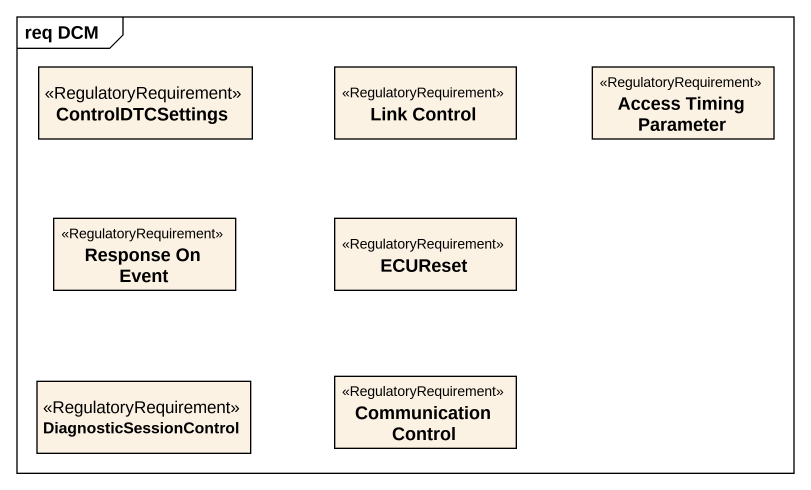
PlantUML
@startuml
mainframe req DCM
hide circle
hide empty members
class ControlDTCSettings <<RegulatoryRequirement>>
class "Link Control" as Link_Control <<RegulatoryRequirement>>
class "Access Timing Parameter" as Access_Timing_Parameter <<RegulatoryRequirement>>
class "Response On Event" as Response_On_Event <<RegulatoryRequirement>>
class ECUReset <<RegulatoryRequirement>>
class DiagnosticSessionControl <<RegulatoryRequirement>>
class "Communication Control" as Communication_Control <<RegulatoryRequirement>>
@enduml
